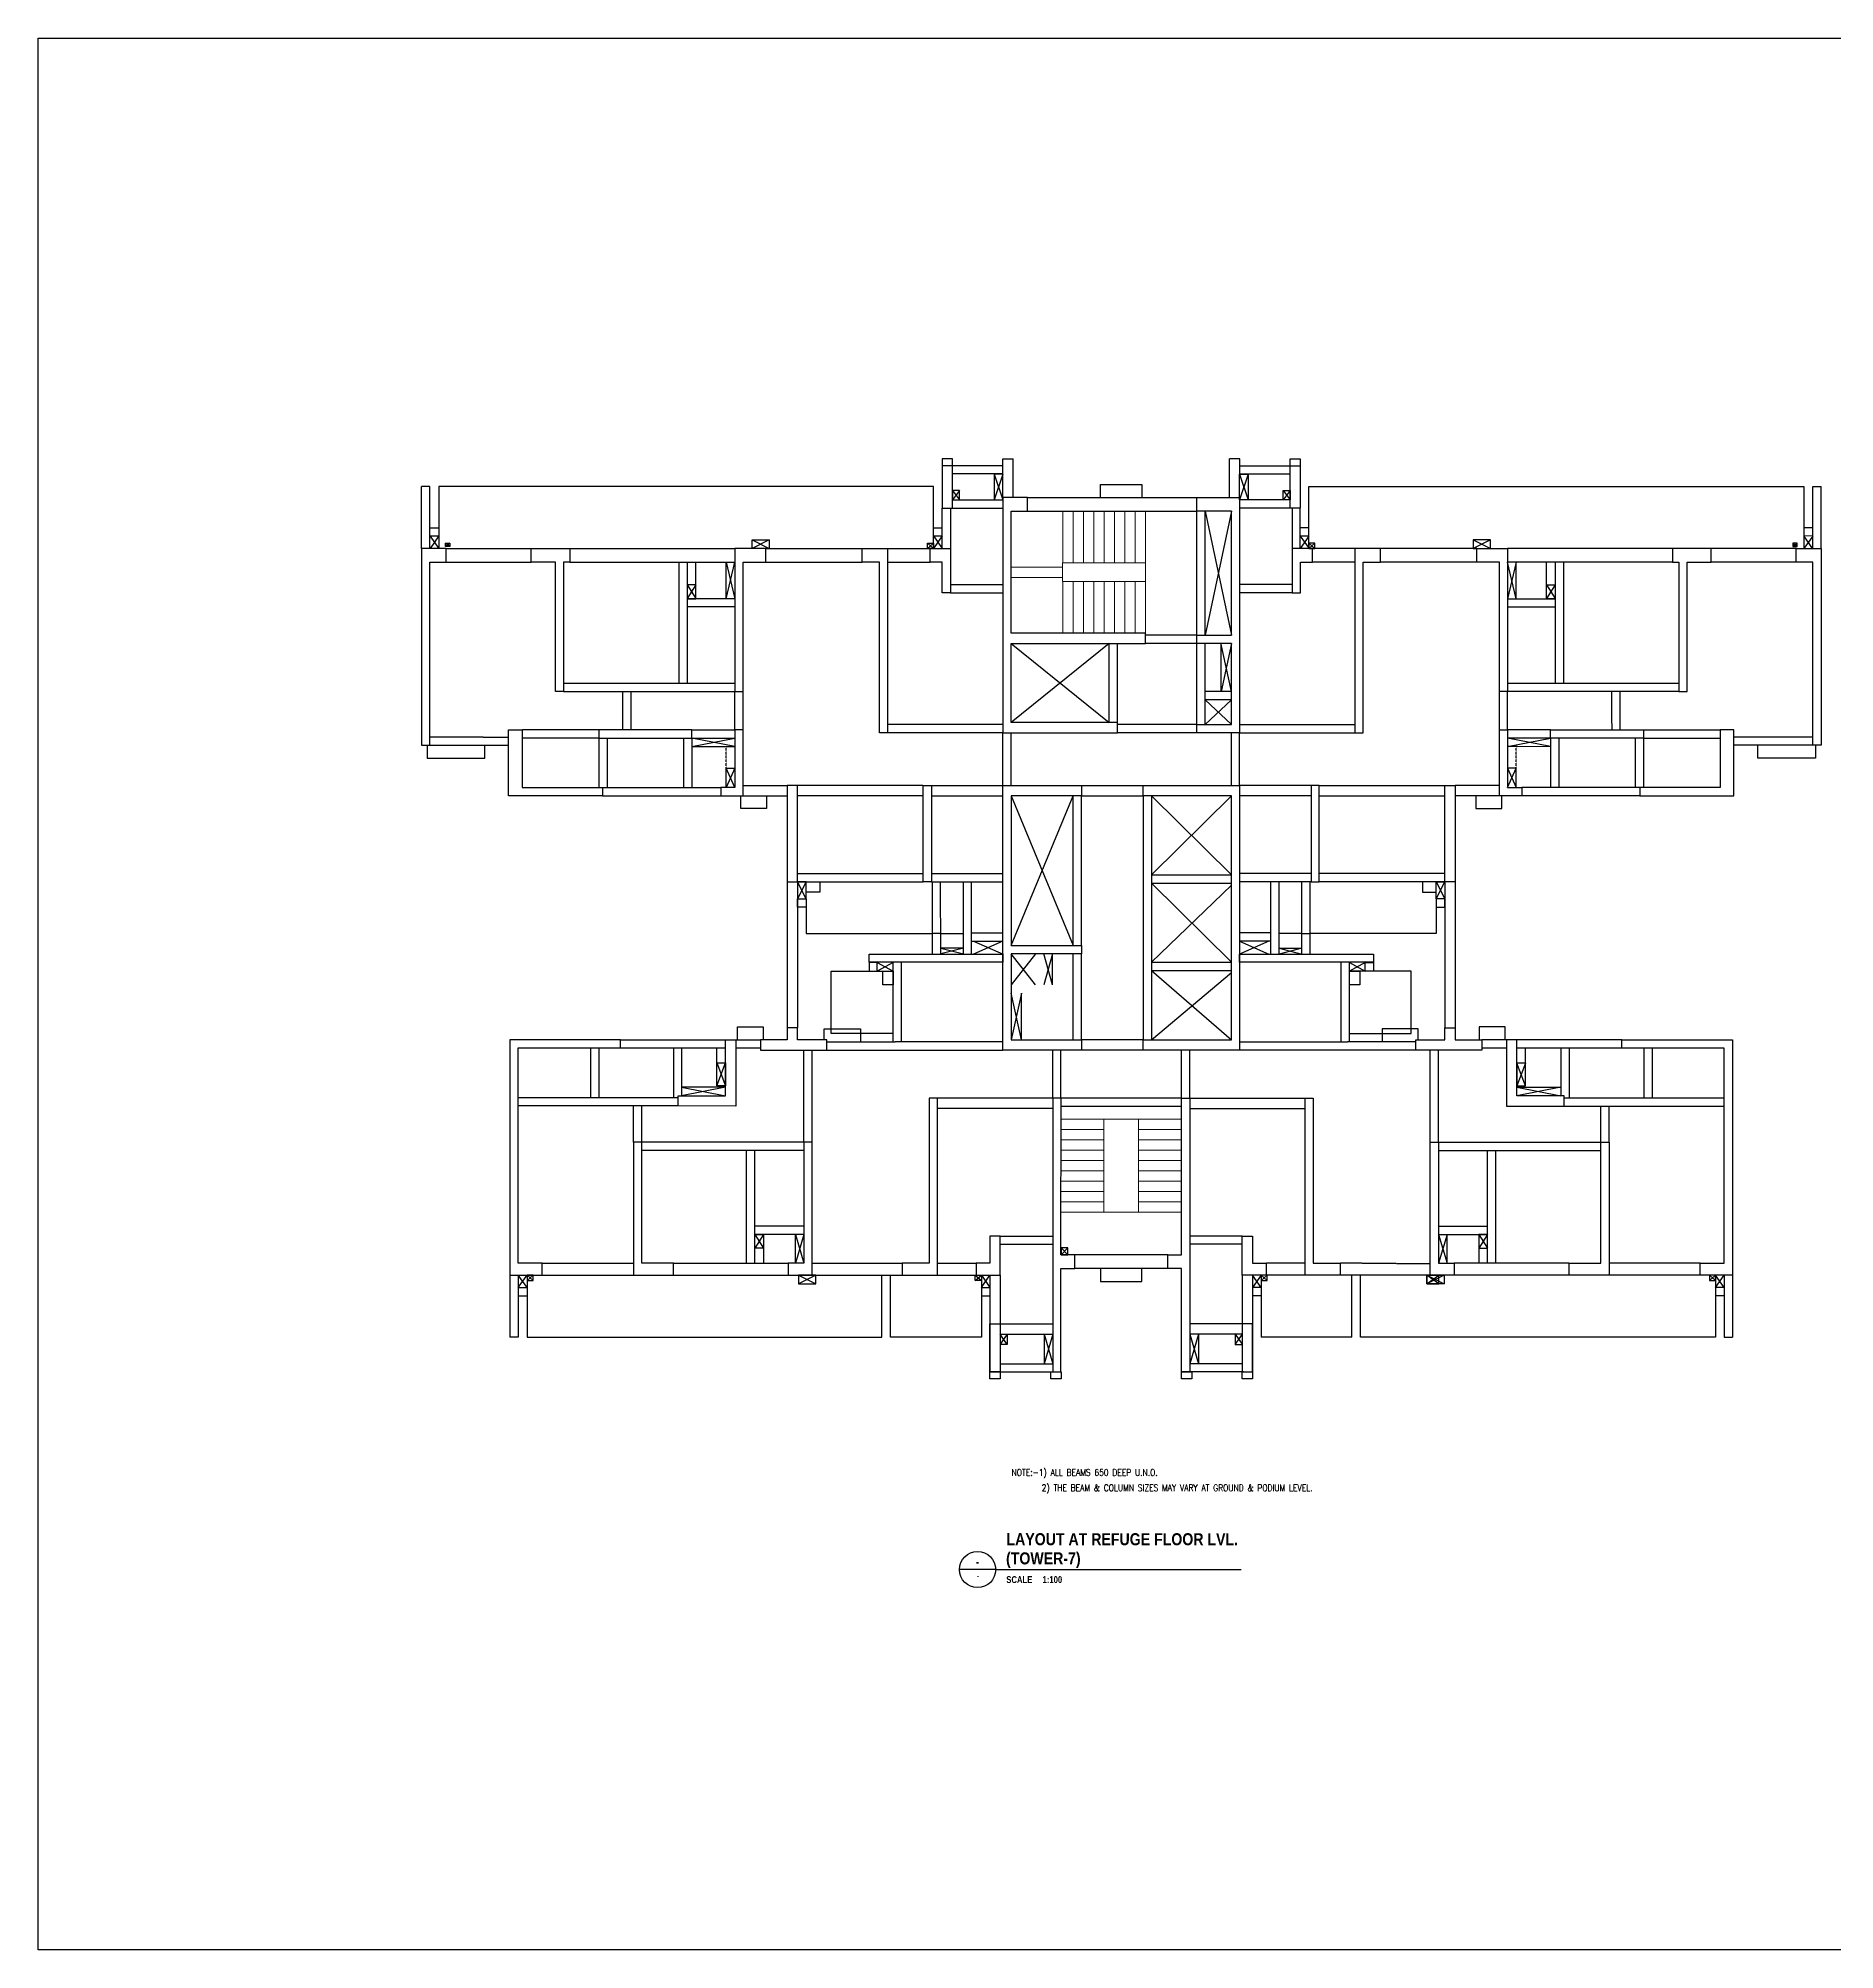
# Model space of a CAD drawing. Header units: millimetres. Extents: x 206 to 857355, y 5291 to 60826.
# Drawn here: x 346832 to 399040, y 5291 to 60826 of the extents above; entities that cross this region are included whole.
import ezdxf
from ezdxf.enums import TextEntityAlignment as Align

# ---------------------------------------------------------------- set-up
doc = ezdxf.new("R2010")
doc.units = ezdxf.units.MM
doc.linetypes.add('HIDDEN', pattern=[0.375, 0.25, -0.125])
for name, color, linetype in [('A-REFR-TITL-100', 2, 'Continuous'), ('BEAM', 3, 'Continuous'), ('COL', 6, 'Continuous'), ('COVER', 2, 'Continuous'), ('CUT', 9, 'Continuous'), ('TEXT', 3, 'Continuous')]:
    doc.layers.add(name, color=color, linetype=linetype)
doc.layers.add('Boundary', color=40, linetype='Continuous', lineweight=30)
doc.layers.add('S-STRS', color=31, linetype='Continuous', lineweight=18)
doc.styles.add('Arial', font='arial.ttf', dxfattribs={"height": 125})
doc.styles.add('ARIAL-TITLE', font='arialbd.ttf')
doc.styles.add('ROMANS', font='romans.shx', dxfattribs={"width": 0.8})

# ---------------------------------------------------------------- blocks, each defined once
blk = doc.blocks.new('A-DETAIL-TITLE-100')
at = {"layer": 'A-REFR-TITL-100', "linetype": 'Continuous'}
blk.add_line((0, 0), (-1050, 0), dxfattribs=at)
blk.add_circle((-525, 0), 525, dxfattribs=at)
at = {"layer": 'A-REFR-TITL-100', "color": 4, "style": 'ARIAL-TITLE'}
for tag, p, height in [('TITLE1', (450, 937), 500), ('TITLE2', (450, 237), 500), ('SCALE1', (450, -480), 300), ('SCALE2', (2479, -480), 300)]:
    blk.add_attdef(tag, p, '', height=height, dxfattribs=at)
at = {"layer": 'A-REFR-TITL-100', "color": 4, "linetype": 'Continuous', "style": 'ARIAL-TITLE'}
blk.add_attdef('DRWG-NO', text='', height=400, dxfattribs=at).set_placement((-751, 326), align=Align.MIDDLE)
at = {"layer": 'A-REFR-TITL-100', "color": 4, "linetype": 'Continuous', "style": 'Arial', "width": 0.8}
blk.add_attdef('DRAWING-REF', text='', height=200, dxfattribs=at).set_placement((-735, -270), align=Align.MIDDLE)

msp = doc.modelspace()

# ---------------------------------------------------------------- linework, layer by layer
at = {"layer": 'A-REFR-TITL-100', "linetype": 'Continuous'}
msp.add_line((374656, 16337), (381794, 16336), dxfattribs=at)
at = {"layer": 'BEAM'}
for p, q in [((373401, 48607), (373101, 48607)), ((373101, 48607), (373101, 48408)), ((373401, 48408), (373401, 48607)), ((374865, 48407), (373401, 48408)), ((374865, 47487), (374860, 48607)), ((374860, 48607), (375160, 48607)), ((375164, 47487), (375160, 48607)), ((381446, 47486), (381450, 48607)), ((381750, 48607), (381450, 48607)), ((381745, 47486), (381750, 48607)), ((381745, 48407), (383209, 48407)), ((383209, 48407), (383209, 48607)), ((383209, 48607), (383509, 48607)), ((383509, 48607), (383509, 48407)), ((357970, 46006), (357970, 47806)), ((358210, 47806), (357970, 47806)), ((358210, 46006), (358210, 47806)), ((374865, 48167), (373401, 48168)), ((381745, 48167), (383209, 48167)), ((398400, 47805), (398640, 47805)), ((398400, 46005), (398400, 47805)), ((398640, 46005), (398640, 47805)), ((373401, 47418), (374865, 47417)), ((375585, 47485), (380505, 47485)), ((383209, 47417), (381744, 47417)), ((373101, 46005), (373101, 47177)), ((380745, 43485), (380745, 47085)), ((383509, 46004), (383509, 47177)), ((358690, 46006), (361160, 46006)), ((362285, 46006), (367076, 46006)), ((365511, 45606), (367076, 45605)), ((365691, 45605), (365691, 44305)), ((367976, 46005), (370776, 46005)), ((371516, 46005), (372750, 46005)), ((385094, 46005), (383859, 46005)), ((388634, 46005), (385834, 46005)), ((391098, 45605), (389533, 45605)), ((394325, 46005), (389533, 46005)), ((390919, 45605), (390919, 44304)), ((397919, 46005), (395450, 46005)), ((367076, 44544), (365691, 44544)), ((389533, 44544), (390919, 44544)), ((377955, 40947), (377955, 43245)), ((380745, 40885), (380745, 43245)), ((381505, 41845), (380745, 41845)), ((381505, 41605), (380745, 41605)), ((365827, 40495), (367076, 40495)), ((365827, 40495), (365827, 39060)), ((390782, 40494), (389533, 40494)), ((390782, 40494), (390782, 39059)), ((365587, 39060), (366666, 39060)), ((391022, 39059), (389943, 39059)), ((363227, 38820), (366666, 38820)), ((367316, 38820), (368599, 38820)), ((372790, 38820), (374866, 38820)), ((376905, 34470), (376905, 38820)), ((379185, 38819), (379185, 31729)), ((383820, 38819), (381744, 38820)), ((389293, 38819), (388011, 38819)), ((393382, 38819), (389943, 38819)), ((368599, 36320), (368599, 32083)), ((368899, 36321), (372550, 36320)), ((368899, 36320), (368899, 32083)), ((372790, 36320), (374866, 36320)), ((372818, 34221), (372817, 36320)), ((373058, 34221), (373057, 36320)), ((373717, 34221), (373717, 36320)), ((379185, 36520), (381505, 36519)), ((379185, 36280), (381505, 36279)), ((383820, 36320), (381744, 36320)), ((382893, 34220), (382893, 36320)), ((383552, 34220), (383552, 36320)), ((383792, 34220), (383792, 36320)), ((387711, 36320), (384060, 36320)), ((387711, 36320), (387710, 32083)), ((388011, 36320), (388010, 32083)), ((373058, 34816), (372818, 34816)), ((373957, 34221), (373957, 34836)), ((373957, 34596), (374866, 34596)), ((382653, 34595), (381744, 34595)), ((382653, 34220), (382653, 34835)), ((383552, 34815), (383792, 34816)), ((371675, 31667), (371675, 33975)), ((376905, 31729), (376905, 34229)), ((379185, 33981), (381505, 33981)), ((384935, 31667), (384935, 33974)), ((379185, 33741), (381505, 33741)), ((363755, 31730), (366806, 31730)), ((367106, 31730), (367821, 31730)), ((369748, 31670), (371734, 31667)), ((386861, 31669), (384875, 31667)), ((389504, 31729), (388788, 31729)), ((392855, 31729), (389804, 31729)), ((365290, 31490), (366806, 31490)), ((365530, 31490), (365530, 30105)), ((391320, 31489), (389804, 31489)), ((391080, 31489), (391080, 30104)), ((367659, 25240), (367659, 26315)), ((388950, 25239), (388950, 26314)), ((369085, 26075), (367659, 26075)), ((387524, 26074), (388950, 26074)), ((367474, 25240), (368625, 25240)), ((379656, 25080), (376956, 25080)), ((389135, 25239), (387984, 25239)), ((360539, 24890), (360539, 23090)), ((360779, 24890), (360779, 23090)), ((361480, 24890), (364129, 24890)), ((365289, 24890), (368625, 24890)), ((369325, 24890), (371939, 24890)), ((372964, 24890), (374090, 24890)), ((383645, 24890), (382520, 24890)), ((387284, 24889), (384670, 24890)), ((391320, 24889), (387984, 24889)), ((395129, 24889), (392480, 24889)), ((395830, 24889), (395830, 23089)), ((396070, 24889), (396070, 23089)), ((360779, 23090), (360539, 23090)), ((374789, 23178), (376314, 23178)), ((381819, 23178), (380295, 23178)), ((395830, 23089), (396070, 23089)), ((374789, 22318), (376314, 22318)), ((381819, 22318), (380294, 22318)), ((374754, 22078), (376314, 22078)), ((381854, 22078), (380294, 22078))]:
    msp.add_line(p, q, dxfattribs=at)
at = {"layer": 'BEAM', "linetype": 'HIDDEN', "ltscale": 10}
for p, q in [((373341, 47177), (373341, 46005)), ((373401, 47178), (374865, 47177)), ((375585, 47085), (380505, 47085)), ((380505, 43485), (380505, 47085)), ((383209, 47177), (381744, 47177)), ((383269, 47177), (383269, 46004)), ((358691, 45606), (361160, 45606)), ((362285, 45606), (365511, 45606)), ((365451, 45605), (365451, 42085)), ((367976, 45605), (370776, 45605)), ((371516, 45605), (372750, 45605)), ((385094, 45605), (383859, 45604)), ((388634, 45605), (385834, 45605)), ((394325, 45605), (391098, 45605)), ((391159, 45605), (391159, 42084)), ((397919, 45605), (395450, 45605)), ((373340, 44955), (374866, 44955)), ((373340, 44715), (374866, 44715)), ((383270, 44955), (381744, 44955)), ((383270, 44715), (381744, 44715)), ((365691, 44305), (365691, 42085)), ((367076, 44304), (365691, 44305)), ((389533, 44304), (390919, 44304)), ((390919, 44304), (390919, 42084)), ((380505, 43486), (379005, 43486)), ((378195, 40947), (378195, 43245)), ((380505, 43246), (379005, 43246)), ((380505, 40885), (380505, 43245)), ((362100, 42085), (367076, 42085)), ((362100, 41845), (367076, 41845)), ((363816, 41845), (363812, 40735)), ((364056, 41845), (364052, 40735)), ((367076, 40735), (367076, 41845)), ((367316, 40735), (367316, 41845)), ((389293, 40734), (389293, 41844)), ((394510, 42084), (389533, 42084)), ((394510, 41844), (389533, 41844)), ((389533, 40734), (389533, 41844)), ((392553, 41844), (392557, 40734)), ((392793, 41844), (392797, 40734)), ((363127, 40735), (360900, 40735)), ((365827, 40735), (367076, 40735)), ((374865, 40885), (371516, 40885)), ((374866, 40646), (371516, 40645)), ((374867, 39120), (374867, 40645)), ((375107, 39120), (375107, 40645)), ((380505, 40885), (378195, 40885)), ((380505, 40645), (378195, 40645)), ((381505, 39120), (381505, 40645)), ((381744, 40884), (385094, 40884)), ((381744, 40645), (385094, 40644)), ((381745, 39120), (381745, 40645)), ((390782, 40734), (389533, 40734)), ((393482, 40734), (395710, 40734)), ((358210, 40526), (360500, 40525)), ((363127, 40495), (360900, 40495)), ((363127, 40495), (363127, 39060)), ((363367, 40495), (363367, 39060)), ((365587, 40495), (365587, 39060)), ((391022, 40494), (391022, 39059)), ((393242, 40494), (393242, 39059)), ((393482, 40494), (395710, 40494)), ((393482, 40494), (393482, 39059)), ((398400, 40525), (396110, 40525)), ((363227, 39060), (365587, 39060)), ((367316, 39120), (368599, 39120)), ((372550, 39120), (368839, 39120)), ((372790, 39120), (374866, 39120)), ((377145, 39120), (378945, 39120)), ((383820, 39119), (381744, 39120)), ((384060, 39119), (387771, 39119)), ((389293, 39119), (388011, 39119)), ((393382, 39059), (391022, 39059)), ((372550, 38820), (368899, 38820)), ((377145, 34470), (377145, 38820)), ((377145, 38820), (378945, 38820)), ((378945, 38819), (378945, 31729)), ((384060, 38819), (387711, 38819)), ((368899, 36560), (372550, 36560)), ((372790, 36560), (374866, 36560)), ((373957, 34836), (373957, 36320)), ((383820, 36560), (381744, 36560)), ((382653, 34835), (382653, 36320)), ((387711, 36560), (384060, 36560)), ((373957, 34836), (374866, 34836)), ((382653, 34835), (381744, 34835)), ((371915, 31667), (371915, 33975)), ((377145, 31729), (377145, 34229)), ((384695, 31667), (384695, 33974)), ((374866, 31667), (371734, 31667)), ((378945, 31730), (377145, 31730)), ((381743, 31667), (384875, 31667)), ((362880, 31489), (362880, 30042)), ((363120, 31489), (363120, 30042)), ((363755, 31490), (365290, 31490)), ((365290, 31490), (365290, 30045)), ((367105, 31490), (367821, 31490)), ((369085, 28750), (369085, 31428)), ((369325, 28750), (369325, 31428)), ((369747, 31430), (374865, 31430)), ((376314, 30030), (376314, 31427)), ((376554, 30030), (376554, 31427)), ((378945, 31430), (377145, 31430)), ((380055, 30030), (380055, 31427)), ((380295, 30030), (380295, 31427)), ((386862, 31429), (381745, 31430)), ((387285, 28750), (387285, 31428)), ((387525, 28750), (387525, 31428)), ((389504, 31489), (388788, 31489)), ((391320, 31489), (391320, 30044)), ((392855, 31489), (391320, 31489)), ((393490, 31489), (393490, 30041)), ((393730, 31489), (393730, 30041)), ((365429, 30043), (360779, 30045)), ((376314, 30030), (372965, 30030)), ((380056, 30028), (376556, 30028)), ((380295, 30030), (383645, 30029)), ((391180, 30043), (395830, 30044)), ((365429, 29805), (360779, 29805)), ((364129, 28750), (364129, 29803)), ((364369, 28750), (364369, 29803)), ((376314, 29730), (372965, 29730)), ((380056, 29788), (376556, 29788)), ((380295, 29730), (383645, 29729)), ((391180, 29804), (395830, 29804)), ((392240, 28750), (392240, 29802)), ((392480, 28750), (392480, 29802)), ((369085, 28750), (364369, 28750)), ((369085, 28510), (364369, 28510)), ((367419, 25240), (367419, 28510)), ((367659, 26315), (367659, 28510)), ((387525, 28750), (392240, 28750)), ((387525, 28510), (392240, 28510)), ((388950, 26314), (388950, 28510)), ((389190, 25239), (389190, 28510)), ((369085, 26315), (367659, 26315)), ((387524, 26314), (388950, 26314)), ((374789, 26027), (376315, 26027)), ((374789, 25787), (376315, 25787)), ((381820, 26027), (380295, 26027)), ((381820, 25787), (380295, 25787)), ((361480, 25240), (364129, 25240)), ((365289, 25240), (367474, 25240)), ((369325, 25240), (371939, 25240)), ((372964, 25240), (374090, 25240)), ((379656, 25480), (376956, 25480)), ((383645, 25240), (382520, 25240)), ((387284, 25215), (384670, 25240)), ((391320, 25239), (389135, 25239)), ((395129, 25239), (392480, 25239)), ((374789, 23478), (376314, 23478)), ((381820, 23478), (380295, 23478))]:
    msp.add_line(p, q, dxfattribs=at)
at = {"layer": 'BEAM', "ltscale": 10}
for p, q in [((358210, 40286), (360500, 40285)), ((398400, 40285), (396110, 40285))]:
    msp.add_line(p, q, dxfattribs=at)
at = {"layer": 'BEAM'}
for points in [[(374490, 24890), (374489, 23478)], [(382120, 24890), (382120, 23478)]]:
    msp.add_lwpolyline(points, dxfattribs=at)
at = {"layer": 'BEAM', "linetype": 'HIDDEN', "ltscale": 10}
for points in [[(374789, 24890), (374789, 23478)], [(381820, 24890), (381820, 23478)]]:
    msp.add_lwpolyline(points, dxfattribs=at)
at = {"layer": 'BEAM'}
for points in [[(374790, 21881), (374490, 21881), (374490, 22078), (374790, 22078)], [(376555, 21881), (376255, 21881), (376255, 22078), (376555, 22078)], [(380355, 21881), (380055, 21881), (380055, 22078), (380355, 22078)], [(382120, 21881), (381820, 21881), (381820, 22078), (382120, 22078)]]:
    msp.add_lwpolyline(points, close=True, dxfattribs=at)
at = {"layer": 'Boundary'}
msp.add_lwpolyline([(346832, 60826), (494704, 60826), (494704, 5291), (346832, 5291)], close=True, dxfattribs=at)
at = {"layer": 'COL'}
for p, q in [((374489, 23478), (374489, 22078)), ((382120, 23478), (382119, 22078))]:
    msp.add_line(p, q, dxfattribs=at)
for points in [[(373401, 48408), (373101, 48408), (373101, 47177), (373401, 47177)], [(383209, 48407), (383509, 48407), (383509, 47177), (383209, 47177)], [(374865, 40645), (378195, 40645), (378195, 40945), (375105, 40945), (375105, 43245), (379005, 43245), (379005, 43545), (375105, 43545), (375105, 47085), (375585, 47085), (375585, 47485), (374865, 47485)], [(381745, 40645), (380505, 40645), (380505, 40885), (381505, 40885), (381505, 43245), (380505, 43245), (380505, 43485), (381505, 43485), (381505, 47085), (380505, 47085), (380505, 47485), (381745, 47485)], [(358210, 40286), (358210, 45606), (358690, 45606), (358690, 46006), (357970, 46006), (357970, 40286)], [(362100, 45606), (362100, 41845), (361860, 41845), (361860, 45606), (361160, 45606), (361160, 46006), (362285, 46006), (362285, 45606)], [(367076, 41845), (367316, 41845), (367316, 45605), (367976, 45605), (367976, 46005), (367076, 46006)], [(370776, 46005), (371516, 46005), (371516, 40645), (371276, 40645), (371276, 45605), (370776, 45605)], [(385834, 46005), (385094, 46005), (385094, 40644), (385334, 40644), (385334, 45604), (385834, 45604)], [(389533, 41844), (389293, 41844), (389293, 45605), (388634, 45605), (388634, 46005), (389533, 46005)], [(394510, 45605), (394510, 41844), (394750, 41844), (394750, 45605), (395450, 45605), (395450, 46005), (394325, 46005), (394325, 45605)], [(398400, 40285), (398400, 45605), (397919, 45605), (397919, 46005), (398640, 46005), (398640, 40285)], [(360500, 40735), (360900, 40735), (360900, 40285), (360900, 39060), (363231, 39060), (363231, 38820), (360500, 38820)], [(365827, 40495), (365827, 40735), (363127, 40735), (363127, 40495)], [(367076, 39060), (366666, 39060), (366666, 38820), (367316, 38820), (367316, 40735), (367076, 40735)], [(389533, 39059), (389943, 39059), (389943, 38819), (389293, 38820), (389293, 40734), (389533, 40734)], [(390782, 40494), (390782, 40734), (393482, 40734), (393482, 40494)], [(396110, 40734), (395710, 40734), (395710, 40284), (395710, 39059), (393378, 39059), (393378, 38819), (396110, 38819)], [(368599, 39120), (368599, 36320), (368899, 36320), (368899, 39120)], [(372790, 39120), (372790, 36320), (372550, 36320), (372550, 39120)], [(374864, 31430), (374865, 39120), (377145, 39120), (377145, 38820), (375105, 38820), (375105, 34470), (377145, 34470), (377145, 34230), (375105, 34230), (375104, 31730), (377145, 31730), (377145, 31430)], [(378945, 31730), (381505, 31730), (381505, 38820), (378945, 38820), (378945, 39120), (381745, 39120), (381745, 31430), (378945, 31430)], [(383820, 39119), (383820, 36320), (384060, 36320), (384060, 39119)], [(388011, 39119), (388011, 36320), (387711, 36320), (387711, 39119)], [(374865, 34220), (374865, 33980), (370977, 33980), (370977, 34220)], [(381745, 34220), (385635, 34220), (385635, 33980), (381745, 33980)], [(366806, 30105), (366806, 31730), (367106, 31730), (367106, 29803), (365429, 29805), (365429, 30105)], [(368899, 31730), (368899, 32080), (368599, 32080), (368599, 31730), (367821, 31730), (367821, 31430), (369747, 31430), (369747, 31730)], [(387710, 31729), (387710, 32079), (388010, 32079), (388010, 31729), (388788, 31729), (388788, 31429), (386862, 31429), (386862, 31729)], [(389804, 30104), (389804, 31729), (389504, 31729), (389504, 29802), (391180, 29804), (391180, 30104)], [(372965, 30030), (372725, 30030), (372725, 25240), (371939, 25240), (371939, 24890), (372964, 24890)], [(376554, 25480), (376555, 30030), (376315, 30030), (376314, 22078), (376554, 22078), (376554, 25080), (376954, 25080), (376954, 25480)], [(380055, 25480), (380055, 30030), (380295, 30030), (380294, 22078), (380054, 22078), (380055, 25080), (379655, 25080), (379655, 25480)], [(383645, 30029), (383885, 30029), (383885, 25240), (384670, 25240), (384670, 24890), (383645, 24890)], [(364369, 25240), (364369, 28750), (364129, 28750), (364129, 24890), (365289, 24890), (365289, 25240)], [(369085, 25240), (368625, 25240), (368625, 24890), (369325, 24890), (369325, 28750), (369085, 28750)], [(387524, 25239), (387984, 25239), (387984, 24889), (387284, 24889), (387285, 28750), (387525, 28750)], [(392240, 25239), (392240, 28750), (392480, 28750), (392480, 24889), (391320, 24889), (391320, 25239)], [(374489, 23478), (374789, 23478), (374789, 22078), (374489, 22078)], [(382120, 23478), (381819, 23478), (381819, 22078), (382119, 22078)]]:
    msp.add_lwpolyline(points, close=True, dxfattribs=at)
for points in [[(372750, 46005), (373340, 46005), (373340, 44715), (373100, 44715), (373100, 45605), (372750, 45605), (372750, 46005)], [(383859, 46004), (383270, 46004), (383270, 44715), (383510, 44715), (383510, 45604), (383859, 45604), (383859, 46004)], [(360839, 31730), (360839, 31730), (360539, 31730), (360539, 24890), (361480, 24890), (361480, 25240), (360779, 25240), (360779, 31490), (363755, 31490), (363755, 31730), (360839, 31730)], [(395770, 31729), (395770, 31729), (396070, 31729), (396070, 24889), (395129, 24889), (395129, 25239), (395830, 25239), (395830, 31489), (392855, 31489), (392855, 31729), (395770, 31729)], [(374090, 24890), (374790, 24890), (374790, 26027), (374489, 26027), (374489, 25240), (374090, 25240), (374090, 24890)], [(382520, 24890), (381820, 24890), (381820, 26027), (382120, 26027), (382120, 25240), (382520, 25240), (382520, 24890)]]:
    msp.add_lwpolyline(points, dxfattribs=at)
at = {"layer": 'COVER'}
for p, q in [((358210, 46606), (358470, 46605)), ((358210, 46366), (358470, 46365)), ((372851, 46605), (373101, 46604)), ((372851, 46365), (373101, 46365)), ((383759, 46604), (383509, 46603)), ((383759, 46364), (383509, 46364)), ((398400, 46605), (398140, 46604)), ((398400, 46365), (398140, 46364)), ((381206, 41845), (381207, 43252)), ((365828, 40245), (366797, 40245)), ((366797, 40245), (367077, 40245)), ((389812, 40245), (389533, 40245)), ((390782, 40245), (389812, 40244)), ((369149, 35820), (369149, 34820)), ((387461, 35820), (387461, 34819)), ((373717, 34390), (373059, 34390)), ((376305, 33327), (376305, 34230)), ((382893, 34389), (383551, 34390)), ((375406, 31730), (375406, 33087)), ((366806, 30356), (365529, 30355)), ((389804, 30355), (391080, 30354)), ((368834, 25240), (368834, 26075)), ((387775, 25239), (387775, 26074)), ((360779, 24530), (361039, 24530)), ((361039, 24890), (361039, 23091)), ((371349, 23090), (371349, 24890)), ((371600, 23090), (371600, 24890)), ((374239, 24740), (374239, 24290)), ((374239, 24530), (374490, 24530)), ((382370, 24530), (382120, 24530)), ((382370, 24739), (382370, 24290)), ((385009, 23090), (385009, 24890)), ((385260, 23090), (385260, 24890)), ((395570, 24889), (395570, 23089)), ((395830, 24529), (395570, 24529)), ((360779, 24290), (361039, 24291)), ((374239, 24290), (374490, 24290)), ((374239, 24290), (374241, 23090)), ((382370, 24290), (382120, 24290)), ((382370, 24290), (382370, 23090)), ((395830, 24289), (395570, 24290)), ((374241, 23090), (371600, 23090)), ((374989, 22878), (374789, 22878)), ((374989, 23178), (374989, 22878)), ((376064, 23178), (376064, 22318)), ((380545, 23177), (380545, 22317)), ((381620, 23177), (381620, 22878)), ((381620, 22878), (381819, 22878))]:
    msp.add_line(p, q, dxfattribs=at)
at = {"layer": 'COVER', "linetype": 'HIDDEN', "ltscale": 3}
for p, q in [((365944, 44944), (365944, 45606)), ((390666, 44944), (390666, 45605)), ((366555, 31055), (366555, 31490)), ((390054, 31054), (390054, 31489)), ((367909, 25675), (367909, 25240)), ((388700, 25674), (388700, 25239))]:
    msp.add_line(p, q, dxfattribs=at)
at = {"layer": 'COVER', "linetype": 'HIDDEN', "ltscale": 2}
for p, q in [((366827, 39560), (366826, 40245)), ((389783, 39560), (389783, 40245))]:
    msp.add_line(p, q, dxfattribs=at)
at = {"layer": 'COVER'}
for points in [[(374865, 48166), (374615, 48166), (374615, 47418), (374865, 47418)], [(381745, 48166), (381995, 48166), (381995, 47418), (381745, 47418)], [(373600, 47690), (373401, 47690), (373401, 47418), (373600, 47418)], [(383010, 47690), (383209, 47689), (383209, 47418), (383010, 47418)], [(358790, 46056), (358665, 46056), (358665, 46156), (358790, 46156)], [(367577, 46255), (368076, 46255), (368076, 46006), (367577, 46006)], [(389033, 46254), (388534, 46255), (388534, 46005), (389033, 46005)], [(397820, 46055), (397945, 46055), (397945, 46155), (397820, 46155)], [(366828, 45605), (367076, 45605), (367076, 44544), (366828, 44544)], [(389782, 45605), (389533, 45605), (389533, 44544), (389782, 44544)], [(365944, 44944), (365691, 44944), (365691, 44544), (365944, 44544)], [(390666, 44944), (390919, 44944), (390919, 44544), (390666, 44544)], [(366827, 39620), (367077, 39620), (367077, 39060), (366827, 39060)], [(389783, 39619), (389533, 39619), (389533, 39059), (389783, 39059)], [(368899, 35820), (369149, 35820), (369149, 36319), (368899, 36320)], [(369549, 36021), (369149, 36021), (369149, 36321), (369549, 36321)], [(387061, 36020), (387461, 36020), (387461, 36320), (387061, 36320)], [(387711, 35820), (387461, 35820), (387461, 36318), (387711, 36320)], [(370975, 33977), (370975, 33726), (371215, 33726), (371215, 33977)], [(385634, 33977), (385634, 33726), (385394, 33726), (385394, 33977)], [(371375, 33726), (371675, 33726), (371675, 33328), (371375, 33328)], [(384935, 33726), (385235, 33726), (385235, 33327), (384935, 33327)], [(366555, 31055), (366805, 31055), (366805, 30388), (366555, 30388)], [(390054, 31054), (389804, 31054), (389804, 30387), (390054, 30387)], [(367909, 25675), (367659, 25675), (367659, 26075), (367910, 26075)], [(376754, 25681), (376556, 25681), (376556, 25481), (376754, 25481)], [(388700, 25674), (388950, 25674), (388950, 26074), (388699, 26074)], [(361039, 24740), (361214, 24740), (361214, 24890), (361039, 24890)], [(368925, 24640), (369425, 24640), (369425, 24890), (368925, 24890)], [(374239, 24740), (374064, 24740), (374064, 24890), (374239, 24890)], [(382370, 24739), (382545, 24739), (382545, 24889), (382370, 24889)], [(387184, 24640), (387535, 24640), (387535, 24889), (387184, 24889)], [(387684, 24639), (387184, 24639), (387184, 24889), (387684, 24889)], [(395395, 24739), (395570, 24739), (395570, 24889), (395395, 24889)]]:
    msp.add_lwpolyline(points, close=True, dxfattribs=at)
for points in [[(377705, 47486), (377705, 47860), (378905, 47860), (378905, 47485)], [(372676, 46155), (372851, 46155), (372851, 46005), (372676, 46005), (372676, 46155)], [(383934, 46154), (383759, 46154), (383759, 46004), (383934, 46004), (383934, 46154)], [(358135, 40287), (358135, 39912), (359810, 39912), (359810, 40287)], [(398475, 40286), (398475, 39911), (396800, 39911), (396800, 40286)], [(367997, 38820), (367997, 38444), (367247, 38444), (367247, 38820)], [(388613, 38819), (388613, 38444), (389363, 38444), (389363, 38819)], [(369149, 35820), (369149, 35580), (368899, 35580), (368899, 35820), (369149, 35820)], [(387461, 35820), (387461, 35580), (387711, 35580), (387711, 35820), (387461, 35820)], [(369149, 34820), (372818, 34816)], [(373058, 34816), (373717, 34815)], [(383552, 34815), (382893, 34815)], [(387461, 34819), (383792, 34816)], [(371675, 31914), (369877, 31914), (369877, 33727), (371675, 33726)], [(384935, 31914), (386733, 31914), (386733, 33726), (384935, 33726)], [(367150, 31730), (367150, 32105), (367900, 32105), (367900, 31731)], [(369673, 31730), (369673, 32043), (370723, 32043), (370723, 31669)], [(386936, 31729), (386936, 32042), (385886, 32042), (385886, 31668)], [(389459, 31729), (389459, 32104), (388709, 32104), (388710, 31731)], [(377705, 25079), (377705, 24704), (378905, 24704), (378905, 25079)], [(361039, 23090), (371349, 23090)], [(385009, 23089), (382370, 23090)], [(395570, 23089), (385260, 23089)]]:
    msp.add_lwpolyline(points, dxfattribs=at)
for points in [[(372851, 46004, 24), (372851, 47805, 24), (358470, 47806, -45), (358470, 46006, -19)], [(383759, 46004, 24), (383759, 47804, 24), (398140, 47805, -45), (398140, 46005, -19)]]:
    msp.add_polyline3d(points, dxfattribs=at)
at = {"layer": 'CUT'}
for p, q in [((374615, 48165), (374867, 47418)), ((374868, 48164), (374615, 47418)), ((381742, 48164), (381995, 47417)), ((381995, 48164), (381743, 47417)), ((373401, 47690), (373600, 47418)), ((373600, 47690), (373401, 47418)), ((383209, 47689), (383010, 47418)), ((383010, 47689), (383209, 47418)), ((381506, 47085), (380745, 43485)), ((380745, 47085), (381506, 43485)), ((358210, 46365), (358470, 46006)), ((358470, 46365), (358224, 46005)), ((358790, 46056), (358665, 46156)), ((358790, 46156), (358665, 46056)), ((367577, 46255), (368076, 46006)), ((368076, 46255), (367577, 46006)), ((372676, 46005), (372851, 46155)), ((372676, 46155), (372851, 46005)), ((373102, 46365), (372848, 46004)), ((372852, 46365), (373101, 46005)), ((383508, 46364), (383762, 46004)), ((383758, 46364), (383509, 46004)), ((383934, 46004), (383759, 46154)), ((383934, 46154), (383759, 46004)), ((389033, 46255), (388534, 46005)), ((388534, 46255), (389033, 46005)), ((397820, 46055), (397945, 46155)), ((397820, 46155), (397945, 46055)), ((398400, 46364), (398140, 46005)), ((398140, 46364), (398386, 46004)), ((366828, 44544), (367076, 45605)), ((366828, 45605), (367076, 44544)), ((389782, 45605), (389533, 44543)), ((389782, 44544), (389533, 45605)), ((365691, 44944), (365944, 44546)), ((365944, 44944), (365693, 44548)), ((390666, 44944), (390917, 44547)), ((390919, 44944), (390666, 44545)), ((377955, 43245), (375108, 40945)), ((375108, 43245), (377955, 40945)), ((381506, 41845), (381202, 43265)), ((381506, 43245), (381207, 41845)), ((381506, 41605), (380748, 40885)), ((380748, 41605), (381506, 40885)), ((367077, 40245), (365828, 40495)), ((365828, 40245), (367077, 40495)), ((389533, 40245), (390782, 40495)), ((390782, 40245), (389533, 40495)), ((367077, 39060), (366827, 39620)), ((367077, 39620), (366827, 39060)), ((389533, 39059), (389783, 39619)), ((389533, 39619), (389783, 39059)), ((375105, 38820), (376905, 34470)), ((375105, 34470), (376905, 38820)), ((379185, 36520), (381505, 38820)), ((379185, 38820), (381505, 36520)), ((369149, 35820), (368899, 36319)), ((369149, 36319), (368899, 35820)), ((379184, 33980), (381505, 36220)), ((379185, 36280), (381505, 33980)), ((387461, 35820), (387711, 36318)), ((387461, 36318), (387711, 35820)), ((374865, 34596), (374015, 34219)), ((374015, 34596), (374869, 34216)), ((382595, 34595), (381741, 34216)), ((381744, 34595), (382595, 34218)), ((371675, 33977), (371214, 33726)), ((371215, 33977), (371674, 33726)), ((373717, 34390), (373058, 34221)), ((373059, 34390), (373717, 34221)), ((375812, 34230), (375107, 33327)), ((375812, 33327), (375108, 34229)), ((376305, 33327), (376052, 34230)), ((376305, 34230), (376052, 33327)), ((383551, 34390), (382893, 34220)), ((382893, 34389), (383552, 34220)), ((384934, 33976), (385395, 33726)), ((385394, 33977), (384935, 33726)), ((379185, 33741), (381505, 31730)), ((379185, 31731), (381505, 33680)), ((375406, 33087), (375106, 31731)), ((375406, 31730), (375107, 33087)), ((366555, 31055), (366805, 30388)), ((366555, 30388), (366805, 31055)), ((390054, 31054), (389804, 30387)), ((390054, 30387), (389804, 31054)), ((365529, 30355), (366806, 30103)), ((366805, 30355), (365530, 30105)), ((391080, 30354), (389803, 30102)), ((389804, 30354), (391080, 30104)), ((367909, 26075), (367659, 25679)), ((367659, 26075), (367909, 25675)), ((368835, 26073), (369085, 25240)), ((369085, 26073), (368835, 25241)), ((376556, 25681), (376754, 25480)), ((376556, 25481), (376754, 25681)), ((387774, 26072), (387524, 25240)), ((387524, 26072), (387775, 25240)), ((388700, 26074), (388950, 25678)), ((388950, 26074), (388700, 25674)), ((360779, 24530), (361039, 24890)), ((361039, 24531), (360779, 24890)), ((361214, 24740), (361039, 24890)), ((361214, 24890), (361039, 24740)), ((368925, 24890), (369425, 24640)), ((369425, 24890), (368925, 24640)), ((374064, 24740), (374239, 24890)), ((374064, 24890), (374239, 24740)), ((374239, 24530), (374489, 24892)), ((374239, 24890), (374490, 24530)), ((382370, 24890), (382119, 24530)), ((382370, 24530), (382120, 24892)), ((382545, 24739), (382370, 24889)), ((382545, 24889), (382370, 24739)), ((387535, 24640), (387184, 24889)), ((387184, 24640), (387535, 24889)), ((387684, 24889), (387184, 24639)), ((387184, 24889), (387684, 24639)), ((395570, 24739), (395395, 24889)), ((395570, 24889), (395395, 24739)), ((395830, 24529), (395570, 24889)), ((395570, 24529), (395830, 24889)), ((374989, 22878), (374784, 23178)), ((374989, 23176), (374789, 22882)), ((376315, 23177), (376064, 22318)), ((376064, 23175), (376314, 22318)), ((380294, 23177), (380545, 22317)), ((380545, 23175), (380294, 22318)), ((381620, 22878), (381825, 23177)), ((381620, 23176), (381819, 22882))]:
    msp.add_line(p, q, dxfattribs=at)
at = {"layer": 'S-STRS'}
for p, q in [((376608, 45587), (376608, 47086)), ((376908, 45587), (376908, 47086)), ((377208, 45587), (377208, 47086)), ((377508, 45586), (377508, 47086)), ((377808, 45586), (377808, 47086)), ((378108, 45586), (378108, 47086)), ((378408, 45586), (378408, 47086)), ((378708, 45586), (378708, 47086)), ((379008, 45586), (379008, 47086)), ((376602, 45464), (375114, 45464)), ((376602, 45164), (375114, 45164)), ((376609, 45045), (376609, 43546)), ((376909, 45045), (376909, 43546)), ((377209, 45045), (377209, 43545)), ((377509, 45045), (377509, 43545)), ((377809, 45045), (377809, 43545)), ((378109, 45045), (378109, 43545)), ((378409, 45045), (378409, 43545)), ((378709, 45045), (378709, 43545)), ((379009, 45045), (379009, 43545)), ((377802, 29426), (376552, 29426)), ((377802, 29124), (376552, 29124)), ((378802, 29424), (380052, 29423)), ((378802, 29124), (380052, 29123)), ((377802, 28824), (376552, 28824)), ((377802, 28524), (376552, 28524)), ((378802, 28824), (380052, 28823)), ((378802, 28524), (380052, 28523)), ((377802, 28224), (376552, 28224)), ((377802, 27924), (376552, 27924)), ((378802, 28224), (380052, 28223)), ((378802, 27924), (380052, 27923)), ((377802, 27624), (376552, 27624)), ((377802, 27324), (376552, 27324)), ((378802, 27624), (380052, 27623)), ((378802, 27324), (380052, 27323)), ((377802, 27024), (376552, 27024)), ((377802, 26724), (376552, 26724)), ((378802, 27024), (380052, 27023)), ((378802, 26724), (380051, 26723))]:
    msp.add_line(p, q, dxfattribs=at)
for points in [[(379008, 45584), (379008, 45044), (376602, 45044), (376602, 45584)], [(378802, 26724), (378802, 29424), (377802, 29424), (377802, 26724)]]:
    msp.add_lwpolyline(points, close=True, dxfattribs=at)

# ---------------------------------------------------------------- block references
at = {"layer": 'A-REFR-TITL-100'}
ref = msp.add_blockref('A-DETAIL-TITLE-100', (374656, 16337), dxfattribs=dict(at, rotation=359.9854495483776))
ref.add_attrib('TITLE1', 'LAYOUT AT REFUGE FLOOR LVL.', (374969, 17045), dxfattribs={"color": 4, "height": 350, "rotation": 359.9854, "style": 'ARIAL-TITLE', "width": 0.84})
ref.add_attrib('TITLE2', '(TOWER-7)', (374957, 16488), dxfattribs={"color": 4, "height": 350, "rotation": 359.9854, "style": 'ARIAL-TITLE', "width": 0.84})
ref.add_attrib('DRWG-NO', '-', dxfattribs={"color": 4, "linetype": 'Continuous', "height": 250, "rotation": 359.9854, "style": 'ARIAL-TITLE', "width": 0.8}).set_placement((374130, 16565), align=Align.MIDDLE)
ref.add_attrib('DRAWING-REF', '-', dxfattribs={"color": 4, "linetype": 'Continuous', "height": 150, "rotation": 359.9854, "style": 'Arial', "width": 0.8}).set_placement((374142, 16149), align=Align.MIDDLE)
ref.add_attrib('SCALE1', 'SCALE', (374964, 15946), dxfattribs={"color": 4, "height": 200, "rotation": 359.9854, "style": 'ARIAL-TITLE', "width": 0.8})
ref.add_attrib('SCALE2', '1:100', (376017, 15946), dxfattribs={"color": 4, "height": 200, "rotation": 359.9854, "style": 'ARIAL-TITLE', "width": 0.8})

# ---------------------------------------------------------------- texts
at = {"layer": 'TEXT', "ltscale": 50, "style": 'ROMANS', "width": 0.8}
for s, p in [('NOTE:-1) ALL BEAMS 650 DEEP U.N.O.', (375119, 19158)), ('2) THE BEAM & COLUMN SIZES MAY VARY AT GROUND & PODIUM LEVEL.', (375993, 18713))]:
    msp.add_text(s, height=200, rotation=359.9854, dxfattribs=at).set_placement(p, align=Align.MIDDLE_LEFT)

doc.saveas('drawing.dxf')
